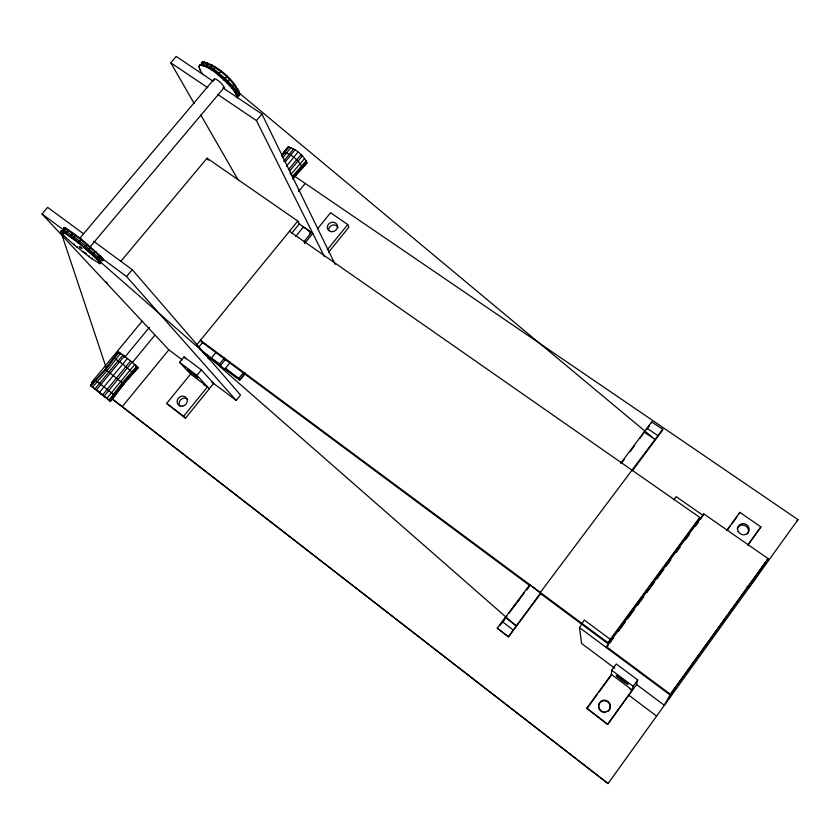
<?xml version="1.0" encoding="UTF-8"?>
<svg xmlns="http://www.w3.org/2000/svg" width="840" height="840" viewBox="0 0 840 840"><rect width="100%" height="100%" fill="white"/><g stroke="black" fill="none" stroke-linecap="round" stroke-linejoin="round"><path stroke-width="1.26" d="M753.365 581.626L768.086 558.621L703.804 513.902L606.459 646.726L606.449 647.65L608.517 644.826M620.792 462.326L620.739 463.27L651.725 421.88L662.676 429.282L540.288 592.473L540.635 593.68L607.866 643.598L607.887 642.653L699.731 517.377L289.454 231.284M607.541 724.532L632.258 690.018L611.436 674.415L586.761 708.236L607.541 724.532L636.552 684.537L637.707 679.959L616.255 663.968L611.667 670.247L611.394 675.129L598.983 692.139M118.503 352.296C118.335 350.511 146.412 373.737 135.797 366.314M651.599 422.909L651.725 421.88M112.329 399.105L608.045 783.562L111.962 398.654M662.508 430.364L662.676 429.282M223.692 87.759A6.562 1.47 41.3 0 0 224.196 87.192L221.382 83.349A6.562 1.47 41.3 0 0 214.641 78.823L214.158 79.412A6.562 1.47 41.3 0 0 214.421 80.115M202.681 74.162A24.969 5.575 41.3 0 1 201.085 71.915L198.849 66.843L200.183 64.659C210.221 63.599 217.802 72.755 225.078 78.32C230.013 83.832 238.287 89.576 237.31 97.86M201.632 65.279L201.537 62.905L202.692 61.709C216.993 64.869 236.03 80.714 239.778 94.92L237.363 96.127L239.033 95.434M637.707 679.959L633.108 686.291L632.121 690.659L630.042 689.105M237.079 95.623L237.342 94.773L240.061 93.996M699.731 517.377L699.206 518.984L607.866 643.598M700.591 519.173L703.804 513.902M739.19 513.881L739.861 512.379L760.904 526.89L747.957 545.107M283.637 154.056L283.531 152.334C291.406 153.773 299.344 160.912 302.62 168.2L301.256 168.693M768.086 558.621L670.394 694.25L664.325 705.275L636.552 684.537M668.766 699.111L674.867 688.181M306.968 162.907L292.677 178.763L306.968 162.907C303.765 155.6 295.774 148.407 287.899 147.053L283.332 152.722M762.489 566.549L749.06 587.611L746.928 586.11M797.034 521.105L798 519.645L294.735 176.274M767.183 560.028L670.016 694.922L579.516 627.627L584.241 620.014L610.312 639.345L611.279 641.057L609.903 642.936M608.045 783.562L798 519.645M747.915 544.813L760.904 526.89M726.894 530.177L739.861 512.379M727.052 530.555L730.086 526.386M731.598 524.297L736.911 516.999M586.845 708.771L597.471 694.218M281.746 155.19L288.341 146.853M115.7 394.653L126 381.266M612.055 639.996L613.599 637.885M618.24 631.565L625.191 622.073M627.512 618.912L634.462 609.42M637.55 605.21L643.734 596.768M646.821 592.557L654.549 582.005M656.87 578.844L663.821 569.363M666.141 566.192L670.772 559.871M676.179 552.489L680.043 547.218M685.45 539.837L689.315 534.566M695.499 526.134L698.586 521.913L697.578 521.21M101.073 393.614L110.597 401.373L90.447 385.476L105.221 369.233L118.451 351.918M119.532 388.5L120.96 386.558M281.642 156.219L289.002 146.864M673.89 499.758L676.179 496.661L703.269 515.529M540.635 593.68L508.368 636.909L540.466 593.082L529.399 584.399M632.363 470.768L662.529 430.238M508.368 636.909L497.259 628.173L529.589 584.976M499.832 625.569L504.441 619.416M509.04 613.252L514.416 606.071M518.259 600.947L524.402 592.736M526.701 589.659L529.778 585.553M501.501 623.458L507.003 616.109M514.08 606.648L519.582 599.298M526.659 589.837L529.798 585.638L202.472 342.615L200.466 340.263L607.887 642.653M621.474 463.166L624.582 459.007M630.01 451.752L634.673 445.526M640.111 438.26L644.091 432.065L655.043 439.509L226.769 82.667C218.809 75.905 210.578 66.329 199.689 65.258L199.038 65.846M649.562 425.628L646.852 429.251L646.968 428.221L657.92 435.656M282.755 157.868L290.945 147.494M283.689 161.249L293.517 148.89M285.075 162.152L294.956 149.835M211.649 381.969L236.197 400.407L240.513 395.052L132.227 269.682L93.734 241.311M244.713 373.716L239.894 379.68L226.506 369.705L225.372 368.361L230.307 362.25M239.894 379.68L238.802 378.368L243.632 372.382M245.532 373.118L239.778 380.247L203.322 353.094M185.493 418.194L183.561 416.356L207.512 386.82L190.585 374.073L179.592 362.324L184.034 356.885L201.369 369.883L213.633 383.46L185.493 418.194L166.677 403.431L190.585 374.073M327.285 249.816L347.75 224.532L330.561 212.751L317.489 228.837M328.534 252.357L348.894 227.189L347.75 224.532M286.387 166.299L298 152.082M303.912 241.742L310.517 233.625M209.328 388.773L196.928 375.354L201.369 369.883M215.87 352.569L210.021 359.762L207.963 358.218M304.5 243.569L312.806 233.363L299.271 223.976L297.78 221.078L207.06 158.183L120.729 261.482M196.802 344.757L297.78 221.078M198.817 347.088L202.472 342.615M291.816 233.121L299.271 223.976M295.691 236.418L303.145 227.273M225.614 359.3L220.668 365.358L219.524 364.014L224.48 357.935M306.254 160.703L292.572 176.264L293.296 178.28M109.778 400.617L123.06 383.26L137.487 366.912M306.726 161.606L293.034 177.093M110.376 401.237L123.764 383.954L138.201 367.7M127.638 379.491L137.928 367.71M110.576 401.31L115.195 395.693L95.434 380.216M122.262 406.644L168.84 349.829L42 213.98L47.639 207.354L83.265 233.604M298.568 191.541L305.225 183.435M90.636 385.592L96.401 389.949L124.341 356.087M124.509 357.514L149.415 327.317M100.139 393.015C88.232 383.806 115.615 405.489 99.477 392.354L127.407 358.47M102.659 394.863L130.557 360.98M300.962 154.644L288.382 169.691M104.181 396.081L132.059 362.219M132.562 362.292L154.917 335.139M302.327 155.967L289.685 170.929M106.932 398.286L134.747 364.466M304.657 158.498L291.05 174.237L292.572 176.264M109.032 399.998L122.377 382.662L136.784 366.251M142.159 321.195L91.361 382.683L92.894 383.975M90.499 385.55L95.141 379.932M118.241 351.981L105.315 369.516M91.077 385.896L105.641 369.495L118.923 352.191M92.642 387.062L107.132 370.556L120.54 353.272M95.004 388.868L122.934 355.026M236.197 400.407L126.525 276.518L132.227 269.682M324.471 256.725L256.463 120.593L261.923 114.041L222.968 87.864M100.002 263.718L100.832 262.521L99.225 260.4L88.074 249.963L72.67 237.605L61.593 230.643L60.953 232.008L64.323 235.904A25.546 2.09 39.2 0 0 73.962 244.681L91.56 258.594L100.002 263.718L100.317 263.141L98.711 261.019L99.089 258.29L85.838 246.109L71.715 235.106L64.669 230.685L61.288 230.822L60.953 232.008L107.415 371.364M63.557 228.931L64.218 227.546L66.287 228.386L81.375 239.127L101.829 257.303L99.089 258.29L100.296 260.831L102.984 260.547L95.634 252.294L80.85 239.757L69.573 231.389L63.693 228.165L64.229 229.898M99.12 263.413L99.635 262.805M102.207 259.738L101.692 260.348L102.575 260.652L103.498 259.928L101.829 257.303M100.317 263.141L100.59 260.274L103.425 259.434M229.792 79.086L226.769 82.667C230.706 87.118 235.862 91.466 237.101 97.535L237.594 96.947C231 82.183 216.374 70.045 201.296 64.48L200.791 65.069M90.605 246.267L224.112 87.623M98.711 261.019L87.549 250.583L90.71 246.823M88.893 256.641L89.397 256.032M231.641 87.959L232.25 85.796L234.644 84.378M93.009 255.423L93.776 253.029L96.159 251.674M91.56 258.594L92.075 257.985M235.127 92.631L235.505 90.174L238.119 89.072M97.209 259.445L97.692 256.798L100.349 255.717M236.25 94.595L236.544 92.011L239.232 91.046M73.962 244.681L74.477 244.072M80.21 237.783L214.232 78.971M217.959 74.781L220.983 71.19M61.068 231.263L66.938 234.518L78.204 242.886L81.375 239.127M76.923 247.18L77.438 246.572M223.965 79.968L226.989 76.377M87.675 244.251L84.504 248.01L516.38 626.178M83.023 252.126L83.528 251.517M199.689 65.258L203.427 64.418L203.805 61.52M198.849 66.843L199.353 66.255M201.348 63.903L202.692 61.709M64.218 227.546L63.63 230.643M61.855 231.483L64.669 230.685L65.016 227.766M199.899 69.92L200.393 69.342M204.278 65.982L206.682 65.268L207.291 62.412M62.759 234.276L63.273 233.657M64.827 233.132L67.452 232.218L67.998 229.394M209.139 68.523L211.239 67.63L212.173 64.943M69.395 236.229L71.715 235.106L72.566 232.481M211.953 70.319L213.864 69.321L214.977 66.738M72.135 238.234L74.288 236.975L75.306 234.476M194.261 103.614L170.783 62.79L176.19 56.438L213.15 81.26M128.804 377.433L132.867 372.992M201.768 65.153L202.388 64.585L202.188 62.297C216.5 65.478 235.515 81.302 239.285 95.508L238.539 96.023M305.582 163.433L306.264 163.464M133.361 373.275L122.766 364.098L113.904 357.861M105.221 369.233L123.774 384.038L123.113 383.649M170.783 62.79L207.711 87.707M217.529 94.332L256.463 120.593M100.475 393.372L99.886 392.921L101.189 393.95M42 213.98L63.987 230.244M101.577 258.059L126.525 276.518M606.459 646.726L670.394 694.25M199.92 349.409L219.524 364.014M225.372 368.361L238.802 378.368M202.828 352.065L220.668 365.358M614.796 668.273L581.553 643.44L579.516 627.627M611.667 670.247L633.108 686.291M168.84 349.829L182.28 359.919M628.803 695.226L656.554 716.069M179.592 362.324L196.928 375.354M203.375 384.3L205.359 385.791M505.281 617.452L516.138 625.663M502.268 621.485L513.366 630.221M497.259 628.173L508.116 636.426M586.761 708.236L607.562 724.07M166.677 403.431L183.561 416.356M96.401 389.949L99.477 392.354M84.525 252.294L86.531 253.859M78.204 242.886L87.549 250.583M118.996 352.8L119.721 353.483A12.789 0.567 38.5 0 0 120.656 354.312M105.609 281.4L107.226 283.122M184.034 356.885L185.734 358.743M290.02 173.093L291.05 174.237M207.06 158.183L208.32 160.272M200.781 114.954L237.951 179.603M261.923 114.041L335.149 264.348M328.598 230.433A5.114 4.651 -24.9 0 1 338.289 227.566M179.928 406.224A5.261 4.83 -41.1 0 1 187.425 398.979M303.135 227.882A4.893 0.935 39.5 0 1 305.235 228.123A4.893 0.935 39.5 0 1 309.981 232.208A4.893 0.935 39.5 0 1 309.508 233.373M605.388 712.488A5.964 5.775 55.3 0 1 603.865 712.488M602.385 712.089A5.964 5.775 55.3 0 1 599.434 703.458A5.964 5.775 55.3 0 1 608.265 702.272A5.964 5.775 55.3 0 1 608.15 711.312M737.226 528.591A5.849 5.534 23.7 0 1 745.3 525.756A5.849 5.534 23.7 0 1 747.495 533.957M187.635 369.526L197.768 377.727L187.635 369.526M79.391 246.53L81.942 248.63L79.443 246.55M331.621 231.703A5.135 4.673 -24.9 0 0 337.103 224.921A5.135 4.673 -24.9 0 0 328.451 224.249A5.135 4.673 -24.9 0 0 331.621 231.703M182.595 406.13A5.282 4.851 -41.1 0 0 186.407 397.971A5.282 4.851 -41.1 0 0 177.597 399.378A5.282 4.851 -41.1 0 0 182.595 406.13M598.615 705.306A5.995 5.807 55.2 0 0 606.869 711.564A5.995 5.807 55.2 0 0 607.887 701.369A5.995 5.807 55.2 0 0 598.615 705.306M617.851 677.187A7.445 0.578 37 0 0 627.858 684.359A7.445 0.578 37 0 0 620.718 678.132A7.445 0.578 37 0 0 617.851 677.187M738.15 531.457A5.87 5.554 23.5 0 0 748.209 532.56A5.87 5.554 23.5 0 0 743.81 523.645A5.87 5.554 23.5 0 0 738.15 531.457"/></g></svg>
